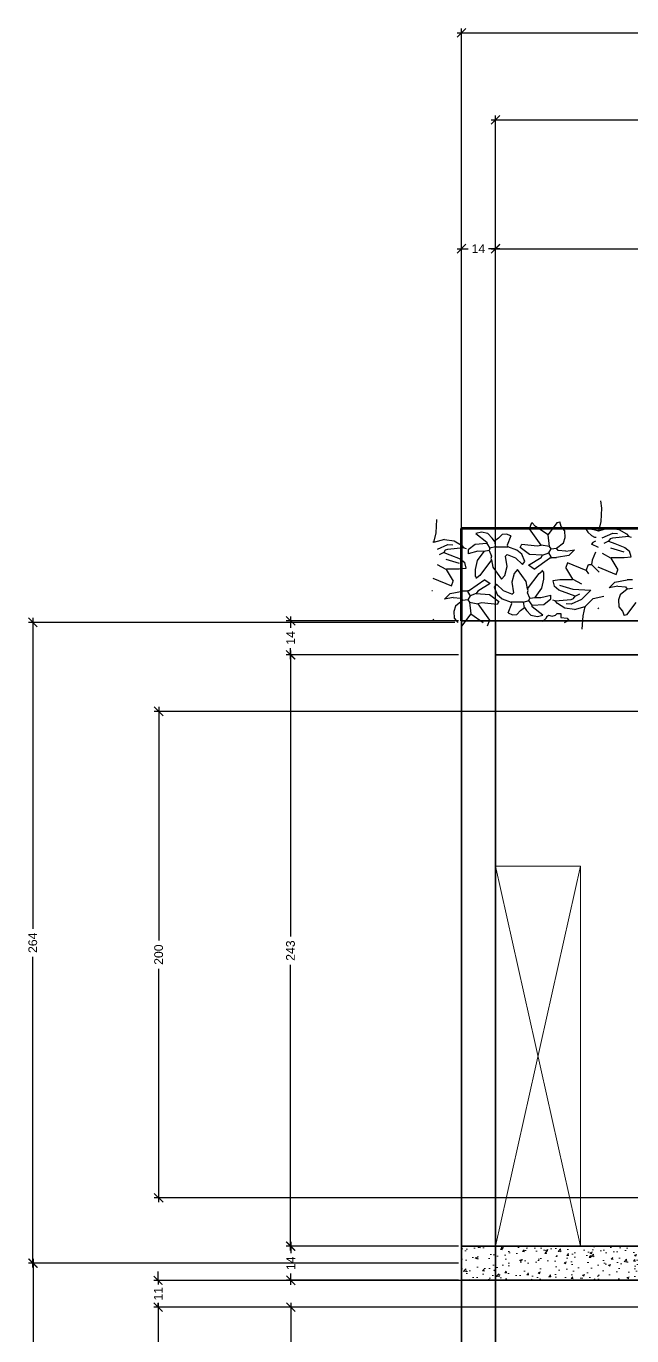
# Model space of a CAD drawing. Header units: inches. Extents: x 2013 to 15569, y -2551 to 2524.
# Drawn here: x 7860 to 8109, y 621 to 1160 of the extents above; entities that cross this region are included whole.
import ezdxf

# ---------------------------------------------------------------- set-up
doc = ezdxf.new("R2010")
doc.units = ezdxf.units.IN
doc.header["$MEASUREMENT"] = 0
doc.layers.get('0').update_dxf_attribs({"color": 80, "lineweight": 13})
for name, color, linetype, lineweight in [('A-DOOR-FULL', 90, 'Continuous', 25), ('A-FLOR-FTPT', 6, 'Continuous', 70), ('A-FLOR-PATT', 8, 'Continuous', 18), ('A-FURN', 8, 'Continuous', 18), ('A-WALL-FULL', 7, 'Continuous', 35)]:
    doc.layers.add(name, color=color, linetype=linetype, lineweight=lineweight)
doc.layers.add('VERDE_siepe', color=96, linetype='Continuous')
doc.styles.add('ARIAL', font='Arial.ttf')
doc.styles.add('E-ROMANS', font='romans.shx', dxfattribs={"width": 0.8})
doc.dimstyles.new('E-0100_TICK_12', dxfattribs={"dimscale": 0.001, "dimtxt": 120, "dimasz": 120, "dimexe": 60, "dimexo": 40, "dimgap": 60, "dimtad": 0, "dimzin": 0, "dimdsep": 46, "dimtxsty": 'E-ROMANS', "dimblk": 'OBLIQUE', "dimcen": 60, "dimclrd": 256, "dimclre": 256, "dimclrt": 256, "dimadec": 0, "dimazin": 0, "dimtfac": 1, "dimtmove": 1, "dimatfit": 3, "dimldrblk": 'OPEN90', "dimfxl": 1, "dimtfill": 1, "dimtolj": 1, "dimtzin": 0, "dimlwd": -1, "dimarcsym": 0})
doc.dimstyles.new('TICK_36', dxfattribs={"dimtxt": 3.6, "dimasz": 3.6, "dimexe": 1.8, "dimexo": 1.2, "dimgap": 1.8, "dimtad": 0, "dimdec": 0, "dimzin": 0, "dimdsep": 46, "dimtxsty": 'ARIAL', "dimblk": 'OBLIQUE', "dimcen": 1.8, "dimdle": 1.8, "dimclrd": 256, "dimclrt": 256, "dimadec": 0, "dimazin": 0, "dimtfac": 1, "dimtdec": 0, "dimtmove": 1, "dimatfit": 3, "dimldrblk": 'OPEN90', "dimfxl": 1, "dimtfill": 1, "dimtolj": 1, "dimtzin": 0, "dimarcsym": 0})

# ---------------------------------------------------------------- blocks, each defined once
blk = doc.blocks.new('_Oblique')
at = {"color": 0, "linetype": 'ByBlock', "lineweight": -2}
blk.add_line((-0.5, -0.5), (0.5, 0.5), dxfattribs=at)
blk = doc.blocks.new('*D81')
at = {"layer": 'A-DOOR-FULL', "lineweight": -2, "transparency": 16777216}
for p, q in [((8038.81, 915.7), (8052.85, 915.7)), ((8038.81, 658.31), (8052.85, 658.31))]:
    blk.add_line(p, q, dxfattribs=at)
at = {"layer": 'A-DOOR-FULL', "transparency": 16777216}
for p, q in [((8052.79, 915.7), (8052.79, 787.3)), ((8052.79, 658.31), (8052.79, 786.71))]:
    blk.add_line(p, q, dxfattribs=at)
at = {"layer": 'Defpoints', "color": 0, "transparency": 16777216}
for p in [(8038.77, 915.7), (8038.77, 658.31), (8052.79, 658.31)]:
    blk.add_point(p, dxfattribs=at)
at = {"layer": 'A-DOOR-FULL', "transparency": 16777216, "xscale": 0.12, "yscale": 0.12, "zscale": 0.12}
for p, rotation in [((8052.79, 915.7), 90), ((8052.79, 658.31), 270)]:
    blk.add_blockref('_Oblique', p, dxfattribs=dict(at, rotation=rotation))
at = {"layer": 'A-DOOR-FULL', "transparency": 16777216, "insert": (8052.79, 787), "char_height": 0.12, "attachment_point": 5, "rotation": 90, "style": 'E-ROMANS', "bg_fill": 3, "box_fill_scale": 1.25, "bg_fill_color": 256, "bg_fill_true_color": 13158600, "bg_fill_transparency": 0}
blk.add_mtext('\\A1;257.38', dxfattribs=at)
blk = doc.blocks.new('_Open90')
at = {"color": 0, "linetype": 'ByBlock', "lineweight": -2}
for p, q in [((0, 0), (-1, 0)), ((-0.5, 0.5), (0, 0)), ((0, 0), (-0.5, -0.5))]:
    blk.add_line(p, q, dxfattribs=at)
blk = doc.blocks.new('*D83')
at = {"layer": 'A-DOOR-FULL', "lineweight": -2, "transparency": 16777216}
for p, q in [((8036.97, 1068.89), (8041.58, 1068.89)), ((8054.59, 1068.89), (8049.98, 1068.89))]:
    blk.add_line(p, q, dxfattribs=at)
at = {"layer": 'A-DOOR-FULL', "color": 0, "lineweight": -2, "transparency": 16777216}
for p, q in [((8038.77, 659.51), (8038.77, 1070.69)), ((8052.79, 659.51), (8052.79, 1070.69))]:
    blk.add_line(p, q, dxfattribs=at)
at = {"layer": 'Defpoints', "color": 0, "transparency": 16777216}
for p in [(8052.79, 1068.89), (8038.77, 658.31), (8052.79, 658.31)]:
    blk.add_point(p, dxfattribs=at)
at = {"layer": 'A-DOOR-FULL', "lineweight": -2, "transparency": 16777216, "xscale": 3.6, "yscale": 3.6, "zscale": 3.6, "rotation": 180}
blk.add_blockref('_Oblique', (8038.77, 1068.89), dxfattribs=at)
at = {"layer": 'A-DOOR-FULL', "lineweight": -2, "transparency": 16777216, "xscale": 3.6, "yscale": 3.6, "zscale": 3.6}
blk.add_blockref('_Oblique', (8052.79, 1068.89), dxfattribs=at)
at = {"layer": 'A-DOOR-FULL', "transparency": 16777216, "insert": (8045.78, 1068.89), "char_height": 3.6, "attachment_point": 5, "style": 'ARIAL', "bg_fill": 3, "box_fill_scale": 1.25, "bg_fill_color": 256, "bg_fill_true_color": 13158600, "bg_fill_transparency": 0}
blk.add_mtext('\\A1;14', dxfattribs=at)
blk = doc.blocks.new('*D84')
at = {"layer": 'A-DOOR-FULL', "lineweight": -2, "transparency": 16777216}
for p, q in [((8051.05, 1068.83), (8133.54, 1068.83)), ((8227.25, 1068.83), (8144.76, 1068.83))]:
    blk.add_line(p, q, dxfattribs=at)
at = {"layer": 'A-DOOR-FULL', "color": 0, "lineweight": -2, "transparency": 16777216}
for p, q in [((8052.85, 659.45), (8052.85, 1070.63)), ((8225.45, 659.51), (8225.45, 1070.63))]:
    blk.add_line(p, q, dxfattribs=at)
at = {"layer": 'Defpoints', "color": 0, "transparency": 16777216}
for p in [(8225.45, 1068.83), (8052.85, 658.25), (8225.45, 658.31)]:
    blk.add_point(p, dxfattribs=at)
at = {"layer": 'A-DOOR-FULL', "lineweight": -2, "transparency": 16777216, "xscale": 3.6, "yscale": 3.6, "zscale": 3.6, "rotation": 180}
blk.add_blockref('_Oblique', (8052.85, 1068.83), dxfattribs=at)
at = {"layer": 'A-DOOR-FULL', "lineweight": -2, "transparency": 16777216, "xscale": 3.6, "yscale": 3.6, "zscale": 3.6}
blk.add_blockref('_Oblique', (8225.45, 1068.83), dxfattribs=at)
at = {"layer": 'A-DOOR-FULL', "transparency": 16777216, "insert": (8139.15, 1068.83), "char_height": 3.6, "attachment_point": 5, "style": 'ARIAL', "bg_fill": 3, "box_fill_scale": 1.25, "bg_fill_color": 256, "bg_fill_true_color": 13158600, "bg_fill_transparency": 0}
blk.add_mtext('\\A1;173', dxfattribs=at)
blk = doc.blocks.new('*D88')
at = {"layer": 'A-DOOR-FULL', "lineweight": -2, "transparency": 16777216}
for p, q in [((8050.99, 1121.93), (8190.16, 1121.93)), ((8340.95, 1121.93), (8201.77, 1121.93))]:
    blk.add_line(p, q, dxfattribs=at)
at = {"layer": 'A-DOOR-FULL', "color": 0, "lineweight": -2, "transparency": 16777216}
for p, q in [((8052.79, 659.51), (8052.79, 1123.73)), ((8339.15, 659.51), (8339.15, 1123.73))]:
    blk.add_line(p, q, dxfattribs=at)
at = {"layer": 'Defpoints', "color": 0, "transparency": 16777216}
for p in [(8339.15, 1121.93), (8052.79, 658.31), (8339.15, 658.31)]:
    blk.add_point(p, dxfattribs=at)
at = {"layer": 'A-DOOR-FULL', "lineweight": -2, "transparency": 16777216, "xscale": 3.6, "yscale": 3.6, "zscale": 3.6, "rotation": 180}
blk.add_blockref('_Oblique', (8052.79, 1121.93), dxfattribs=at)
at = {"layer": 'A-DOOR-FULL', "lineweight": -2, "transparency": 16777216, "xscale": 3.6, "yscale": 3.6, "zscale": 3.6}
blk.add_blockref('_Oblique', (8339.15, 1121.93), dxfattribs=at)
at = {"layer": 'A-DOOR-FULL', "transparency": 16777216, "insert": (8195.97, 1121.93), "char_height": 3.6, "attachment_point": 5, "style": 'ARIAL', "bg_fill": 3, "box_fill_scale": 1.25, "bg_fill_color": 256, "bg_fill_true_color": 13158600, "bg_fill_transparency": 0}
blk.add_mtext('\\A1;286', dxfattribs=at)
blk = doc.blocks.new('*D89')
at = {"layer": 'A-DOOR-FULL', "color": 0, "lineweight": -2, "transparency": 16777216}
for p, q in [((8038.77, 916.9), (8038.77, 1159.54)), ((8353.45, 916.9), (8353.45, 1159.54))]:
    blk.add_line(p, q, dxfattribs=at)
at = {"layer": 'A-DOOR-FULL', "lineweight": -2, "transparency": 16777216}
for p, q in [((8036.97, 1157.74), (8190.32, 1157.74)), ((8355.25, 1157.74), (8201.9, 1157.74))]:
    blk.add_line(p, q, dxfattribs=at)
at = {"layer": 'Defpoints', "color": 0, "transparency": 16777216}
for p in [(8353.45, 1157.74), (8038.77, 915.7), (8353.45, 915.7)]:
    blk.add_point(p, dxfattribs=at)
at = {"layer": 'A-DOOR-FULL', "lineweight": -2, "transparency": 16777216, "xscale": 3.6, "yscale": 3.6, "zscale": 3.6, "rotation": 180}
blk.add_blockref('_Oblique', (8038.77, 1157.74), dxfattribs=at)
at = {"layer": 'A-DOOR-FULL', "lineweight": -2, "transparency": 16777216, "xscale": 3.6, "yscale": 3.6, "zscale": 3.6}
blk.add_blockref('_Oblique', (8353.45, 1157.74), dxfattribs=at)
at = {"layer": 'A-DOOR-FULL', "transparency": 16777216, "insert": (8196.11, 1157.74), "char_height": 3.6, "attachment_point": 5, "style": 'ARIAL', "bg_fill": 3, "box_fill_scale": 1.25, "bg_fill_color": 256, "bg_fill_true_color": 13158600, "bg_fill_transparency": 0}
blk.add_mtext('\\A1;315', dxfattribs=at)
blk = doc.blocks.new('*D103')
at = {"layer": 'A-DOOR-FULL', "lineweight": -2, "transparency": 16777216}
for p, q in [((7968.48, 917.5), (7968.48, 912.89)), ((7968.48, 899.88), (7968.48, 904.48))]:
    blk.add_line(p, q, dxfattribs=at)
at = {"layer": 'A-DOOR-FULL', "color": 0, "lineweight": -2, "transparency": 16777216}
for p, q in [((8037.57, 915.7), (7966.68, 915.7)), ((8037.57, 901.68), (7966.68, 901.68))]:
    blk.add_line(p, q, dxfattribs=at)
at = {"layer": 'Defpoints', "color": 0, "transparency": 16777216}
for p in [(7968.48, 915.7), (8038.77, 915.7), (8038.77, 901.68)]:
    blk.add_point(p, dxfattribs=at)
at = {"layer": 'A-DOOR-FULL', "lineweight": -2, "transparency": 16777216, "xscale": 3.6, "yscale": 3.6, "zscale": 3.6}
for p, rotation in [((7968.48, 915.7), 90), ((7968.48, 901.68), 270)]:
    blk.add_blockref('_Oblique', p, dxfattribs=dict(at, rotation=rotation))
at = {"layer": 'A-DOOR-FULL', "transparency": 16777216, "insert": (7968.48, 908.69), "char_height": 3.6, "attachment_point": 5, "rotation": 90, "style": 'ARIAL', "bg_fill": 3, "box_fill_scale": 1.25, "bg_fill_color": 256, "bg_fill_true_color": 13158600, "bg_fill_transparency": 0}
blk.add_mtext('\\A1;14', dxfattribs=at)
blk = doc.blocks.new('*D104')
at = {"layer": 'A-DOOR-FULL', "lineweight": -2, "transparency": 16777216}
for p, q in [((7914.15, 880.26), (7914.15, 784.13)), ((7914.15, 676.4), (7914.15, 772.53))]:
    blk.add_line(p, q, dxfattribs=at)
at = {"layer": 'A-DOOR-FULL', "color": 0, "lineweight": -2, "transparency": 16777216}
for p, q in [((8337.95, 878.46), (7912.35, 878.46)), ((8338.19, 678.2), (7912.35, 678.2))]:
    blk.add_line(p, q, dxfattribs=at)
at = {"layer": 'Defpoints', "color": 0, "transparency": 16777216}
for p in [(8339.15, 878.46), (7914.15, 678.2), (8339.39, 678.2)]:
    blk.add_point(p, dxfattribs=at)
at = {"layer": 'A-DOOR-FULL', "lineweight": -2, "transparency": 16777216, "xscale": 3.6, "yscale": 3.6, "zscale": 3.6}
for p, rotation in [((7914.15, 878.46), 90), ((7914.15, 678.2), 270)]:
    blk.add_blockref('_Oblique', p, dxfattribs=dict(at, rotation=rotation))
at = {"layer": 'A-DOOR-FULL', "transparency": 16777216, "insert": (7914.15, 778.33), "char_height": 3.6, "attachment_point": 5, "rotation": 90, "style": 'ARIAL', "bg_fill": 3, "box_fill_scale": 1.25, "bg_fill_color": 256, "bg_fill_true_color": 13158600, "bg_fill_transparency": 0}
blk.add_mtext('\\A1;200', dxfattribs=at)
blk = doc.blocks.new('*D105')
at = {"layer": 'A-DOOR-FULL', "color": 0, "lineweight": -2, "transparency": 16777216}
for p, q in [((8037.57, 901.68), (7966.62, 901.68)), ((8037.57, 658.31), (7966.62, 658.31))]:
    blk.add_line(p, q, dxfattribs=at)
at = {"layer": 'A-DOOR-FULL', "lineweight": -2, "transparency": 16777216}
for p, q in [((7968.42, 903.48), (7968.42, 785.8)), ((7968.42, 656.51), (7968.42, 774.19))]:
    blk.add_line(p, q, dxfattribs=at)
at = {"layer": 'Defpoints', "color": 0, "transparency": 16777216}
for p in [(8038.77, 901.68), (7968.42, 658.31), (8038.77, 658.31)]:
    blk.add_point(p, dxfattribs=at)
at = {"layer": 'A-DOOR-FULL', "lineweight": -2, "transparency": 16777216, "xscale": 3.6, "yscale": 3.6, "zscale": 3.6}
for p, rotation in [((7968.42, 901.68), 90), ((7968.42, 658.31), 270)]:
    blk.add_blockref('_Oblique', p, dxfattribs=dict(at, rotation=rotation))
at = {"layer": 'A-DOOR-FULL', "transparency": 16777216, "insert": (7968.42, 779.99), "char_height": 3.6, "attachment_point": 5, "rotation": 90, "style": 'ARIAL', "bg_fill": 3, "box_fill_scale": 1.25, "bg_fill_color": 256, "bg_fill_true_color": 13158600, "bg_fill_transparency": 0}
blk.add_mtext('\\A1;243', dxfattribs=at)
blk = doc.blocks.new('*D106')
at = {"layer": 'A-DOOR-FULL', "color": 0, "lineweight": -2, "transparency": 16777216}
for p, q in [((8037.57, 658.31), (7966.74, 658.31)), ((8037.57, 644.29), (7966.74, 644.29))]:
    blk.add_line(p, q, dxfattribs=at)
at = {"layer": 'A-DOOR-FULL', "lineweight": -2, "transparency": 16777216}
for p, q in [((7968.54, 660.11), (7968.54, 655.5)), ((7968.54, 642.49), (7968.54, 647.1))]:
    blk.add_line(p, q, dxfattribs=at)
at = {"layer": 'Defpoints', "color": 0, "transparency": 16777216}
for p in [(8038.77, 658.31), (7968.54, 644.29), (8038.77, 644.29)]:
    blk.add_point(p, dxfattribs=at)
at = {"layer": 'A-DOOR-FULL', "lineweight": -2, "transparency": 16777216, "xscale": 3.6, "yscale": 3.6, "zscale": 3.6}
for p, rotation in [((7968.54, 658.31), 90), ((7968.54, 644.29), 270)]:
    blk.add_blockref('_Oblique', p, dxfattribs=dict(at, rotation=rotation))
at = {"layer": 'A-DOOR-FULL', "transparency": 16777216, "insert": (7968.54, 651.3), "char_height": 3.6, "attachment_point": 5, "rotation": 90, "style": 'ARIAL', "bg_fill": 3, "box_fill_scale": 1.25, "bg_fill_color": 256, "bg_fill_true_color": 13158600, "bg_fill_transparency": 0}
blk.add_mtext('\\A1;14', dxfattribs=at)
blk = doc.blocks.new('*D107')
at = {"layer": 'A-DOOR-FULL', "lineweight": -2, "transparency": 16777216}
for p, q in [((7862.33, 916.89), (7862.33, 789)), ((7862.33, 649.5), (7862.33, 777.4))]:
    blk.add_line(p, q, dxfattribs=at)
at = {"layer": 'A-DOOR-FULL', "color": 0, "lineweight": -2, "transparency": 16777216}
for p, q in [((8036.05, 915.09), (7860.53, 915.09)), ((8037.57, 651.3), (7860.53, 651.3))]:
    blk.add_line(p, q, dxfattribs=at)
at = {"layer": 'Defpoints', "color": 0, "transparency": 16777216}
for p in [(7862.33, 915.09), (8037.25, 915.09), (8038.77, 651.3)]:
    blk.add_point(p, dxfattribs=at)
at = {"layer": 'A-DOOR-FULL', "lineweight": -2, "transparency": 16777216, "xscale": 3.6, "yscale": 3.6, "zscale": 3.6}
for p, rotation in [((7862.33, 915.09), 90), ((7862.33, 651.3), 270)]:
    blk.add_blockref('_Oblique', p, dxfattribs=dict(at, rotation=rotation))
at = {"layer": 'A-DOOR-FULL', "transparency": 16777216, "insert": (7862.33, 783.2), "char_height": 3.6, "attachment_point": 5, "rotation": 90, "style": 'ARIAL', "bg_fill": 3, "box_fill_scale": 1.25, "bg_fill_color": 256, "bg_fill_true_color": 13158600, "bg_fill_transparency": 0}
blk.add_mtext('\\A1;264', dxfattribs=at)
blk = doc.blocks.new('*D108')
at = {"layer": 'A-DOOR-FULL', "lineweight": -2, "transparency": 16777216}
for p, q in [((7913.98, 644.26), (7913.98, 647.86)), ((7913.98, 644.26), (7913.98, 642.63)), ((7913.98, 633.28), (7913.98, 634.91)), ((7913.98, 633.28), (7913.98, 629.68))]:
    blk.add_line(p, q, dxfattribs=at)
at = {"layer": 'A-DOOR-FULL', "color": 0, "lineweight": -2, "transparency": 16777216}
for p, q in [((8337.95, 644.26), (7912.18, 644.26)), ((8337.95, 633.28), (7912.18, 633.28))]:
    blk.add_line(p, q, dxfattribs=at)
at = {"layer": 'Defpoints', "color": 0, "transparency": 16777216}
for p in [(8339.15, 644.26), (8339.15, 633.28)]:
    blk.add_point(p, dxfattribs=at)
at = {"layer": 'A-DOOR-FULL', "lineweight": -2, "transparency": 16777216, "xscale": 3.6, "yscale": 3.6, "zscale": 3.6}
for p, rotation in [((7913.98, 644.26), 270), ((7913.98, 633.28), 90)]:
    blk.add_blockref('_Oblique', p, dxfattribs=dict(at, rotation=rotation))
at = {"layer": 'A-DOOR-FULL', "transparency": 16777216, "insert": (7913.98, 638.77), "char_height": 3.6, "attachment_point": 5, "rotation": 90, "style": 'ARIAL', "bg_fill": 3, "box_fill_scale": 1.25, "bg_fill_color": 256, "bg_fill_true_color": 13158600, "bg_fill_transparency": 0}
blk.add_mtext('\\A1;11', dxfattribs=at)
at = {"layer": 'Defpoints', "color": 0, "transparency": 16777216}
blk.add_point((7913.98, 644.26), dxfattribs=at)
blk = doc.blocks.new('*D109')
at = {"layer": 'A-DOOR-FULL', "color": 0, "lineweight": -2, "transparency": 16777216}
for p, q in [((8351.97, 633.28), (7912.18, 633.28)), ((8439.74, 348.92), (7912.18, 348.92))]:
    blk.add_line(p, q, dxfattribs=at)
at = {"layer": 'A-DOOR-FULL', "lineweight": -2, "transparency": 16777216}
for p, q in [((7913.98, 635.08), (7913.98, 496.9)), ((7913.98, 347.12), (7913.98, 485.3))]:
    blk.add_line(p, q, dxfattribs=at)
at = {"layer": 'Defpoints', "color": 0, "transparency": 16777216}
for p in [(7913.98, 633.28), (8353.17, 633.28), (8440.94, 348.92)]:
    blk.add_point(p, dxfattribs=at)
at = {"layer": 'A-DOOR-FULL', "lineweight": -2, "transparency": 16777216, "xscale": 3.6, "yscale": 3.6, "zscale": 3.6}
for p, rotation in [((7913.98, 633.28), 90), ((7913.98, 348.92), 270)]:
    blk.add_blockref('_Oblique', p, dxfattribs=dict(at, rotation=rotation))
at = {"layer": 'A-DOOR-FULL', "transparency": 16777216, "insert": (7913.98, 491.1), "char_height": 3.6, "attachment_point": 5, "rotation": 90, "style": 'ARIAL', "bg_fill": 3, "box_fill_scale": 1.25, "bg_fill_color": 256, "bg_fill_true_color": 13158600, "bg_fill_transparency": 0}
blk.add_mtext('\\A1;284', dxfattribs=at)
blk = doc.blocks.new('*D113')
at = {"layer": 'A-DOOR-FULL', "lineweight": -2, "transparency": 16777216}
for p, q in [((7862.45, 653.1), (7862.45, 357.7)), ((7862.45, 50.74), (7862.45, 346.14))]:
    blk.add_line(p, q, dxfattribs=at)
at = {"layer": 'A-DOOR-FULL', "color": 0, "lineweight": -2, "transparency": 16777216}
for p, q in [((8037.57, 651.3), (7860.65, 651.3)), ((8037.57, 52.54), (7860.65, 52.54))]:
    blk.add_line(p, q, dxfattribs=at)
at = {"layer": 'Defpoints', "color": 0, "transparency": 16777216}
for p in [(7862.45, 651.3), (8038.77, 651.3), (8038.77, 52.54)]:
    blk.add_point(p, dxfattribs=at)
at = {"layer": 'A-DOOR-FULL', "lineweight": -2, "transparency": 16777216, "xscale": 3.6, "yscale": 3.6, "zscale": 3.6}
for p, rotation in [((7862.45, 651.3), 90), ((7862.45, 52.54), 270)]:
    blk.add_blockref('_Oblique', p, dxfattribs=dict(at, rotation=rotation))
at = {"layer": 'A-DOOR-FULL', "transparency": 16777216, "insert": (7862.45, 351.92), "char_height": 3.6, "attachment_point": 5, "rotation": 90, "style": 'ARIAL', "bg_fill": 3, "box_fill_scale": 1.25, "bg_fill_color": 256, "bg_fill_true_color": 13158600, "bg_fill_transparency": 0}
blk.add_mtext('\\A1;599', dxfattribs=at)
blk = doc.blocks.new('*D115')
at = {"layer": 'A-DOOR-FULL', "color": 0, "lineweight": -2, "transparency": 16777216}
for p, q in [((8337.95, 633.28), (7966.74, 633.28)), ((8337.95, 506.19), (7966.74, 506.19))]:
    blk.add_line(p, q, dxfattribs=at)
at = {"layer": 'A-DOOR-FULL', "lineweight": -2, "transparency": 16777216}
for p, q in [((7968.54, 635.08), (7968.54, 575.34)), ((7968.54, 504.39), (7968.54, 564.13))]:
    blk.add_line(p, q, dxfattribs=at)
at = {"layer": 'Defpoints', "color": 0, "transparency": 16777216}
for p in [(8339.15, 633.28), (7968.54, 506.19), (8339.15, 506.19)]:
    blk.add_point(p, dxfattribs=at)
at = {"layer": 'A-DOOR-FULL', "lineweight": -2, "transparency": 16777216, "xscale": 3.6, "yscale": 3.6, "zscale": 3.6}
for p, rotation in [((7968.54, 633.28), 90), ((7968.54, 506.19), 270)]:
    blk.add_blockref('_Oblique', p, dxfattribs=dict(at, rotation=rotation))
at = {"layer": 'A-DOOR-FULL', "transparency": 16777216, "insert": (7968.54, 569.74), "char_height": 3.6, "attachment_point": 5, "rotation": 90, "style": 'ARIAL', "bg_fill": 3, "box_fill_scale": 1.25, "bg_fill_color": 256, "bg_fill_true_color": 13158600, "bg_fill_transparency": 0}
blk.add_mtext('\\A1;127', dxfattribs=at)

msp = doc.modelspace()

# ---------------------------------------------------------------- hatches: boundary and pattern name
at = {"layer": 'A-FLOR-PATT'}
h = msp.add_hatch(dxfattribs=at)
h.set_pattern_fill('AR-CONC', color=256, scale=0.050063, style=0)
h.set_pattern_definition([(50, (11384.4614, 8778.6805), (9.120779, -0.7979644), [0.953707, -10.490779]), (355, (11384.461, 8778.6805), (-1.764375, 9.56494), [0.762966, -8.392624]), (100.451, (11385.2215, 8778.614), (7.356437, 8.766932), [0.810526, -8.915786]), (46.1842, (11384.461, 8781.224), (13.57113, -2.10478), [1.43056, -15.73617]), (96.6356, (11385.592, 8781.048), (11.885256, 12.386957), [1.21579, -13.373679]), (351.184, (11384.461, 8781.224), (11.885275, 12.386936), [1.144449, -12.588935]), (21, (11385.733, 8780.588), (7.590352, -5.1197566), [0.953707, -10.490779]), (326, (11385.733, 8780.588), (3.094018, 9.221071), [0.762966, -8.392624]), (71.4514, (11386.366, 8780.161), (10.684349, 4.1013344), [0.810526, -8.915786]), (37.5, (11384.4614, 8778.6805), (0.1546259, 4.2331103), [0, -8.2908948, 0, -8.5197845, 0, -8.4244138]), (7.5, (11384.4614, 8778.6805), (3.3452176, 5.0153773), [0, -4.8575488, 0, -8.1001534, 0, -3.2108143]), (327.5, (11381.6258, 8778.6805), (6.7881223, -0.2868002), [0, -3.179024, 0, -9.918555, 0, -13.1611597]), (317.5, (11380.354, 8778.6805), (7.4158462, 1.272936), [0, -4.1327313, 0, -6.586938, 0, -9.346331])])
h.paths.add_polyline_path([(8038.768, 658.311), (8038.768, 644.293), (8138.895, 644.293), (8138.895, 657.88, 0.3668147), (8135.753, 657.31), (8135.366, 657.628, -0.0895784), (8136.171, 658.311)])

# ---------------------------------------------------------------- linework, layer by layer
at = {"layer": 'A-FLOR-FTPT'}
for p in [(8946.918, 953.685), (8038.768, 915.695)]:
    msp.add_line(p, (8038.768, 953.685), dxfattribs=at)
at = {"layer": 'A-FURN'}
for p, q in [((8052.786, 814.759), (8052.786, 675.91)), ((8052.786, 814.759), (8087.831, 814.759)), ((8052.786, 814.759), (8087.831, 658.311)), ((8052.786, 658.311), (8087.831, 814.759)), ((8087.831, 814.759), (8087.831, 658.311)), ((8052.786, 658.311), (8087.831, 658.311))]:
    msp.add_line(p, q, dxfattribs=at)
at = {"layer": 'A-WALL-FULL'}
for p, q in [((8038.768, 658.311), (8038.768, 915.695)), ((8353.448, 915.695), (8038.768, 915.695)), ((8052.786, 644.293), (8052.786, 901.678)), ((8339.149, 901.678), (8052.786, 901.678)), ((8038.768, 658.311), (8038.768, 644.293)), ((8038.768, 644.293), (8052.786, 644.293)), ((8038.768, 603.242), (8038.768, 644.293)), ((8052.786, 644.293), (8052.786, 603.242))]:
    msp.add_line(p, q, dxfattribs=at)
msp.add_lwpolyline([(8038.768, 658.311), (8138.895, 658.311), (8138.895, 644.293), (8038.768, 644.293)], close=True, dxfattribs=at)
at = {"layer": 'VERDE_siepe'}
for p, q in [((8095.982, 965.158), (8096.422, 962.086)), ((8096.422, 962.086), (8096.129, 956.556)), ((8028.577, 957.417), (8028.284, 951.887)), ((8066.782, 953.609), (8067.74, 956.164)), ((8069.336, 954.567), (8067.74, 956.164)), ((8074.445, 951.054), (8069.336, 954.567)), ((8074.445, 951.054), (8078.277, 956.164)), ((8078.277, 956.164), (8079.235, 956.483)), ((8079.873, 954.567), (8079.235, 956.483)), ((8081.366, 952.797), (8079.873, 954.567)), ((8096.129, 956.556), (8095.2, 952.651)), ((8028.284, 951.887), (8027.355, 947.982)), ((8031.826, 949.26), (8027.355, 947.982)), ((8031.826, 949.26), (8035.762, 948.661)), ((8047.062, 952.22), (8044.781, 951.639)), ((8044.781, 951.639), (8049.25, 948.127)), ((8049.702, 951.605), (8047.062, 952.22)), ((8051.486, 949.723), (8049.702, 951.605)), ((8052.444, 948.446), (8051.486, 949.723)), ((8054.04, 949.723), (8052.444, 948.446)), ((8055.567, 951.298), (8054.04, 949.723)), ((8057.327, 951.452), (8055.567, 951.298)), ((8059.15, 950.681), (8057.327, 951.452)), ((8059.15, 950.681), (8057.553, 946.849)), ((8071.572, 946.904), (8066.782, 953.609)), ((8075.083, 946.265), (8074.445, 951.054)), ((8080.831, 947.861), (8081.512, 950.032)), ((8081.512, 950.032), (8081.366, 952.797)), ((8090.092, 953.29), (8089.773, 953.609)), ((8091.571, 953.412), (8090.091, 953.29)), ((8090.091, 953.29), (8090.867, 952.183)), ((8090.867, 952.183), (8092.334, 950.892)), ((8093.448, 953.227), (8091.571, 953.412)), ((8092.334, 950.892), (8093.624, 950.217)), ((8095.2, 952.651), (8093.448, 953.227)), ((8093.624, 950.217), (8094.242, 950.096)), ((8099.671, 953.929), (8095.2, 952.651)), ((8095.2, 952.651), (8095.2, 952.971)), ((8096.762, 949.836), (8101.049, 951.81)), ((8099.99, 949.458), (8099.352, 948.5)), ((8099.671, 953.929), (8103.607, 953.33)), ((8100.948, 949.777), (8099.99, 949.458)), ((8107.653, 950.416), (8100.948, 949.777)), ((8101.049, 951.81), (8103.063, 951.606)), ((8103.607, 953.33), (8106.686, 951.487)), ((8106.686, 951.487), (8107.653, 950.416)), ((8107.653, 950.416), (8108.611, 950.097)), ((8027.355, 947.982), (8027.355, 948.302)), ((8028.917, 945.167), (8033.204, 947.141)), ((8031.507, 943.831), (8029.591, 942.874)), ((8032.145, 944.789), (8031.507, 943.831)), ((8031.507, 943.831), (8034.061, 942.874)), ((8033.103, 945.108), (8032.145, 944.789)), ((8039.808, 945.747), (8033.103, 945.108)), ((8033.204, 947.141), (8035.218, 946.937)), ((8035.762, 948.661), (8038.841, 946.818)), ((8038.841, 946.818), (8039.808, 945.747)), ((8039.808, 945.747), (8040.766, 945.428)), ((8044.461, 947.169), (8041.587, 944.934)), ((8041.587, 944.934), (8041.587, 943.338)), ((8045.596, 944.385), (8041.587, 943.338)), ((8049.25, 947.488), (8044.461, 947.169)), ((8047.973, 944.295), (8045.303, 940.545)), ((8047.973, 944.296), (8045.596, 944.385)), ((8050.208, 944.615), (8047.973, 944.296)), ((8049.25, 948.127), (8049.25, 947.488)), ((8049.25, 947.488), (8050.528, 945.573)), ((8050.528, 945.573), (8050.208, 944.615)), ((8050.208, 944.615), (8051.166, 942.38)), ((8052.763, 946.211), (8050.528, 945.573)), ((8052.444, 948.446), (8052.763, 946.211)), ((8052.763, 946.211), (8057.872, 946.211)), ((8057.553, 946.849), (8057.872, 946.211)), ((8061.579, 944.846), (8057.872, 946.211)), ((8063.632, 943.157), (8061.579, 944.846)), ((8062.95, 945.946), (8063.588, 947.223)), ((8066.782, 943.072), (8062.95, 945.946)), ((8063.588, 947.223), (8069.975, 946.585)), ((8069.975, 946.585), (8071.572, 946.904)), ((8075.083, 946.265), (8071.572, 946.904)), ((8072.21, 942.753), (8074.764, 943.711)), ((8074.764, 943.711), (8075.722, 945.307)), ((8075.722, 942.114), (8074.764, 943.711)), ((8075.722, 945.307), (8075.083, 946.265)), ((8075.722, 945.307), (8077.957, 945.627)), ((8077.957, 945.627), (8080.831, 947.861)), ((8078.596, 944.669), (8077.957, 945.627)), ((8081.789, 944.349), (8078.596, 944.669)), ((8081.789, 944.349), (8085.325, 944.963)), ((8085.325, 944.963), (8082.979, 942.659)), ((8092.92, 947.943), (8092.326, 947.223)), ((8095.2, 945.946), (8092.326, 947.223)), ((8093.976, 943.949), (8092.568, 940.754)), ((8094.035, 948.558), (8092.92, 947.943)), ((8100.31, 941.476), (8096.797, 943.392)), ((8099.352, 948.5), (8097.436, 947.542)), ((8099.352, 948.5), (8101.906, 947.542)), ((8105.791, 943.984), (8100.335, 945.617)), ((8101.906, 947.542), (8106.057, 945.946)), ((8106.057, 945.946), (8107.973, 944.35)), ((8108.611, 942.114), (8107.973, 944.35)), ((8032.465, 936.807), (8028.952, 938.723)), ((8037.946, 939.315), (8032.49, 940.948)), ((8034.061, 942.874), (8038.213, 941.277)), ((8038.213, 941.277), (8040.128, 939.681)), ((8040.766, 937.445), (8040.128, 939.681)), ((8045.303, 940.545), (8044.423, 936.858)), ((8051.166, 940.783), (8046.377, 934.396)), ((8051.166, 942.38), (8050.847, 941.422)), ((8050.847, 941.422), (8051.166, 940.783)), ((8051.166, 940.783), (8051.755, 937.78)), ((8056.595, 934.396), (8057.62, 938.087)), ((8057.553, 943.018), (8056.914, 942.38)), ((8057.62, 938.087), (8056.914, 942.38)), ((8057.553, 943.018), (8060.992, 941.62)), ((8060.992, 941.62), (8063.939, 938.867)), ((8064.897, 940.144), (8063.632, 943.157)), ((8063.939, 938.867), (8064.897, 940.144)), ((8066.462, 938.601), (8071.572, 941.795)), ((8068.698, 937.005), (8066.462, 938.601)), ((8072.21, 942.753), (8066.782, 943.072)), ((8068.698, 937.005), (8075.083, 941.475)), ((8071.572, 941.795), (8072.21, 942.753)), ((8075.403, 941.475), (8075.083, 941.475)), ((8075.403, 941.475), (8075.722, 941.795)), ((8075.722, 941.475), (8075.403, 941.475)), ((8075.722, 941.795), (8075.722, 942.114)), ((8075.722, 941.475), (8075.722, 941.795)), ((8075.722, 941.795), (8077.957, 941.795)), ((8082.979, 942.659), (8077.957, 941.795)), ((8082.428, 939.559), (8081.789, 937.643)), ((8090.092, 936.366), (8082.428, 939.559)), ((8090.092, 936.366), (8091.049, 938.921)), ((8091.049, 938.921), (8092.326, 938.921)), ((8092.568, 940.754), (8092.326, 938.921)), ((8095.52, 935.727), (8092.326, 938.921)), ((8094.881, 937.963), (8102.545, 934.77)), ((8100.31, 941.476), (8100.629, 941.795)), ((8100.31, 941.476), (8103.184, 936.686)), ((8100.629, 941.795), (8105.738, 941.795)), ((8105.738, 941.795), (8108.611, 942.114)), ((8027.036, 933.294), (8034.7, 930.101)), ((8032.465, 936.807), (8032.784, 937.126)), ((8032.465, 936.807), (8035.339, 932.017)), ((8032.784, 937.126), (8037.893, 937.126)), ((8037.893, 937.126), (8040.766, 937.445)), ((8048.43, 932.655), (8042.044, 928.185)), ((8044.423, 936.858), (8044.461, 934.077)), ((8044.461, 934.077), (8045.1, 933.438)), ((8045.1, 933.438), (8044.781, 933.119)), ((8046.377, 934.396), (8045.1, 933.438)), ((8048.43, 932.655), (8050.666, 931.059)), ((8051.755, 937.78), (8055.317, 932.8)), ((8055.318, 932.8), (8056.595, 934.396)), ((8060.533, 935.264), (8059.508, 931.573)), ((8061.81, 936.86), (8060.533, 935.264)), ((8065.373, 931.88), (8061.81, 936.861)), ((8065.961, 928.877), (8070.751, 935.264)), ((8070.751, 935.264), (8072.028, 936.222)), ((8071.825, 929.115), (8072.705, 932.802)), ((8072.028, 936.222), (8072.347, 936.541)), ((8072.667, 935.583), (8072.028, 936.222)), ((8072.705, 932.802), (8072.667, 935.583)), ((8079.235, 932.534), (8076.361, 932.215)), ((8084.344, 932.534), (8079.235, 932.534)), ((8084.663, 932.853), (8081.789, 937.643)), ((8084.663, 932.853), (8084.344, 932.534)), ((8084.663, 932.853), (8088.176, 930.938)), ((8090.092, 936.366), (8091.049, 935.089)), ((8101.994, 931.67), (8107.015, 932.534)), ((8102.545, 934.77), (8103.184, 936.686)), ((8109.25, 932.534), (8107.015, 932.534)), ((8026.61, 928.191), (8026.94, 928.191)), ((8034.149, 927.002), (8039.17, 927.865)), ((8034.7, 930.101), (8035.339, 932.017)), ((8041.405, 927.865), (8039.17, 927.865)), ((8041.405, 928.185), (8041.724, 928.185)), ((8041.405, 928.185), (8041.405, 927.865)), ((8041.724, 928.185), (8041.405, 927.865)), ((8041.405, 927.865), (8041.405, 927.546)), ((8041.405, 927.546), (8042.363, 925.95)), ((8041.724, 928.185), (8042.044, 928.185)), ((8045.556, 927.865), (8044.918, 926.908)), ((8050.666, 931.059), (8045.556, 927.865)), ((8053.188, 930.793), (8052.23, 929.516)), ((8052.23, 929.516), (8053.496, 926.504)), ((8056.135, 928.04), (8053.188, 930.793)), ((8059.575, 926.642), (8056.135, 928.04)), ((8059.508, 931.573), (8060.214, 927.281)), ((8059.575, 926.643), (8060.214, 927.281)), ((8065.961, 928.878), (8065.373, 931.88)), ((8066.28, 928.239), (8065.961, 928.877)), ((8065.961, 927.281), (8066.28, 928.239)), ((8066.919, 925.046), (8065.961, 927.281)), ((8069.155, 925.365), (8071.825, 929.115)), ((8076.361, 932.215), (8076.999, 929.98)), ((8078.915, 928.384), (8076.999, 929.98)), ((8083.067, 926.787), (8078.915, 928.384)), ((8079.181, 930.345), (8084.638, 928.712)), ((8084.638, 928.712), (8092.043, 928.304)), ((8092.043, 928.304), (8088.211, 924.493)), ((8099.648, 929.366), (8101.994, 931.67)), ((8103.184, 929.981), (8099.648, 929.366)), ((8103.184, 929.981), (8106.376, 929.661)), ((8107.015, 928.703), (8104.142, 926.468)), ((8106.376, 929.661), (8107.015, 928.703)), ((8109.25, 929.023), (8107.015, 928.703)), ((8031.803, 924.697), (8034.149, 927.002)), ((8035.339, 925.312), (8031.803, 924.697)), ((8035.339, 925.312), (8038.532, 924.992)), ((8036.297, 921.799), (8035.615, 919.628)), ((8039.17, 924.034), (8036.297, 921.799)), ((8038.532, 924.992), (8039.17, 924.034)), ((8041.405, 924.354), (8039.17, 924.034)), ((8042.363, 925.95), (8041.405, 924.354)), ((8041.405, 924.354), (8042.044, 923.396)), ((8042.044, 923.396), (8045.556, 922.757)), ((8042.044, 923.396), (8042.682, 918.606)), ((8044.918, 926.908), (8042.363, 925.95)), ((8044.918, 926.908), (8050.346, 926.589)), ((8047.153, 923.076), (8045.556, 922.757)), ((8045.556, 922.757), (8050.346, 916.051)), ((8053.54, 922.438), (8047.153, 923.076)), ((8050.346, 926.589), (8054.178, 923.715)), ((8053.496, 926.504), (8055.549, 924.814)), ((8054.178, 923.715), (8053.54, 922.438)), ((8055.549, 924.814), (8059.256, 923.449)), ((8057.978, 918.979), (8059.575, 922.811)), ((8059.575, 922.811), (8059.256, 923.449)), ((8064.365, 923.449), (8059.256, 923.449)), ((8064.365, 923.449), (8066.599, 924.088)), ((8064.684, 921.214), (8064.365, 923.449)), ((8066.599, 924.088), (8066.919, 925.046)), ((8067.877, 922.172), (8066.599, 924.088)), ((8066.919, 925.046), (8069.154, 925.365)), ((8067.877, 922.172), (8072.667, 922.491)), ((8067.877, 921.533), (8067.877, 922.172)), ((8069.155, 925.365), (8071.532, 925.275)), ((8071.532, 925.275), (8075.541, 926.323)), ((8072.667, 922.491), (8075.541, 924.727)), ((8075.541, 924.727), (8075.541, 926.323)), ((8077.319, 923.913), (8076.361, 924.232)), ((8077.319, 923.913), (8084.025, 924.552)), ((8078.287, 922.843), (8077.319, 923.913)), ((8081.366, 920.999), (8078.287, 922.843)), ((8083.923, 922.52), (8081.91, 922.724)), ((8085.621, 925.829), (8083.067, 926.787)), ((8088.211, 924.493), (8083.923, 922.52)), ((8084.025, 924.552), (8084.983, 924.871)), ((8084.983, 924.871), (8085.621, 925.829)), ((8085.621, 925.829), (8087.537, 926.787)), ((8089.773, 921.678), (8092.965, 924.871)), ((8092.965, 924.871), (8097.436, 925.829)), ((8104.142, 926.468), (8103.46, 924.297)), ((8103.46, 924.297), (8103.607, 921.532)), ((8110.527, 923.275), (8106.695, 918.165)), ((8027.036, 916.37), (8027.355, 916.051)), ((8035.615, 919.628), (8035.762, 916.863)), ((8035.762, 916.863), (8037.255, 915.093)), ((8042.682, 918.606), (8038.851, 913.496)), ((8042.682, 918.606), (8047.792, 915.093)), ((8057.978, 918.979), (8059.801, 918.209)), ((8059.801, 918.209), (8061.561, 918.362)), ((8061.561, 918.362), (8063.088, 919.937)), ((8063.088, 919.937), (8064.684, 921.214)), ((8064.684, 921.214), (8065.641, 919.937)), ((8065.641, 919.937), (8067.426, 918.055)), ((8067.426, 918.055), (8070.065, 917.441)), ((8072.347, 918.021), (8067.877, 921.533)), ((8070.065, 917.441), (8072.347, 918.021)), ((8073.687, 916.8), (8072.729, 915.842)), ((8074.007, 917.438), (8073.687, 917.119)), ((8073.687, 917.119), (8073.687, 916.8)), ((8074.007, 917.438), (8074.645, 918.077)), ((8074.645, 918.077), (8076.201, 917.672)), ((8076.201, 917.672), (8077.456, 918.072)), ((8077.456, 918.072), (8078.158, 918.716)), ((8078.158, 918.716), (8079.754, 918.716)), ((8079.754, 918.716), (8079.754, 917.119)), ((8079.754, 917.119), (8082.308, 916.8)), ((8085.302, 920.4), (8081.366, 920.999)), ((8082.308, 916.8), (8082.947, 915.842)), ((8085.302, 920.4), (8089.773, 921.678)), ((8088.551, 912.243), (8088.844, 917.774)), ((8088.844, 917.774), (8089.773, 921.678)), ((8089.773, 921.678), (8089.773, 921.358)), ((8094.881, 921.039), (8095.2, 920.72)), ((8103.607, 921.532), (8105.1, 919.762)), ((8105.1, 919.762), (8105.738, 917.846)), ((8106.695, 918.165), (8105.738, 917.846)), ((8050.346, 916.051), (8049.388, 913.496)), ((8072.729, 915.842), (8072.141, 915.496)), ((8082.947, 915.842), (8081.031, 914.884))]:
    msp.add_line(p, q, dxfattribs=at)

# ---------------------------------------------------------------- next in the draw order: dimensions: what is measured, and where the dimension line sits
at = {"layer": 'A-DOOR-FULL'}
dim = msp.add_linear_dim(base=(8052.786, 658.311), p1=(8038.768, 915.695), p2=(8038.768, 658.311), angle=90, dimstyle='E-0100_TICK_12', dxfattribs=at)
dim.commit()
dim.dimension.update_dxf_attribs({"geometry": '*D81', "text_midpoint": (8052.786, 787.003)})

# ---------------------------------------------------------------- next in the draw order: dimensions: what is measured, and where the dimension line sits
dim = msp.add_linear_dim(base=(8052.786, 1068.889), p1=(8038.768, 658.311), p2=(8052.786, 658.311), dimstyle='TICK_36', dxfattribs=at)
dim.commit()
dim.dimension.update_dxf_attribs({"geometry": '*D83', "text_midpoint": (8045.777, 1068.889)})

# ---------------------------------------------------------------- next in the draw order: dimensions: what is measured, and where the dimension line sits
dim = msp.add_linear_dim(base=(8225.454, 1068.829), p1=(8052.846, 658.251), p2=(8225.454, 658.311), dimstyle='TICK_36', dxfattribs=at)
dim.commit()
dim.dimension.update_dxf_attribs({"geometry": '*D84', "text_midpoint": (8139.15, 1068.829)})

# ---------------------------------------------------------------- next in the draw order: dimensions: what is measured, and where the dimension line sits
dim = msp.add_linear_dim(base=(8339.149, 1121.93), p1=(8052.786, 658.311), p2=(8339.149, 658.311), dimstyle='TICK_36', dxfattribs=at)
dim.commit()
dim.dimension.update_dxf_attribs({"geometry": '*D88', "text_midpoint": (8195.967, 1121.93)})

# ---------------------------------------------------------------- next in the draw order: dimensions: what is measured, and where the dimension line sits
dim = msp.add_linear_dim(base=(8353.448, 1157.736), p1=(8038.768, 915.695), p2=(8353.448, 915.695), dimstyle='TICK_36', dxfattribs=at)
dim.commit()
dim.dimension.update_dxf_attribs({"geometry": '*D89', "text_midpoint": (8196.108, 1157.736)})
dim = msp.add_linear_dim(base=(7914.155, 678.202), p1=(8339.149, 878.461), p2=(8339.39, 678.202), angle=90, dimstyle='TICK_36', dxfattribs=at)
dim.commit()
dim.dimension.update_dxf_attribs({"geometry": '*D104', "text_midpoint": (7914.155, 778.331)})

# ---------------------------------------------------------------- next in the draw order: dimensions: what is measured, and where the dimension line sits
dim = msp.add_linear_dim(base=(7968.477, 915.695), p1=(8038.768, 901.678), p2=(8038.768, 915.695), angle=90, dimstyle='TICK_36', dxfattribs=at)
dim.commit()
dim.dimension.update_dxf_attribs({"geometry": '*D103', "text_midpoint": (7968.477, 908.687)})

# ---------------------------------------------------------------- next in the draw order: dimensions: what is measured, and where the dimension line sits
dim = msp.add_linear_dim(base=(7968.417, 658.311), p1=(8038.768, 901.678), p2=(8038.768, 658.311), angle=90, dimstyle='TICK_36', dxfattribs=at)
dim.commit()
dim.dimension.update_dxf_attribs({"geometry": '*D105', "text_midpoint": (7968.417, 779.994)})

# ---------------------------------------------------------------- next in the draw order: dimensions: what is measured, and where the dimension line sits
dim = msp.add_linear_dim(base=(7968.537, 644.293), p1=(8038.768, 658.311), p2=(8038.768, 644.293), angle=90, dimstyle='TICK_36', dxfattribs=at)
dim.commit()
dim.dimension.update_dxf_attribs({"geometry": '*D106', "text_midpoint": (7968.537, 651.302)})

# ---------------------------------------------------------------- next in the draw order: dimensions: what is measured, and where the dimension line sits
dim = msp.add_linear_dim(base=(7862.331, 915.093), p1=(8038.768, 651.302), p2=(8037.255, 915.093), angle=90, dimstyle='TICK_36', dxfattribs=at)
dim.commit()
dim.dimension.update_dxf_attribs({"geometry": '*D107', "text_midpoint": (7862.331, 783.198)})

# ---------------------------------------------------------------- next in the draw order: dimensions: what is measured, and where the dimension line sits
dim = msp.add_linear_dim(base=(7913.979, 644.257), p1=(8339.149, 633.28), p2=(8339.149, 644.257), angle=90, dimstyle='TICK_36', dxfattribs=at)
dim.commit()
dim.dimension.update_dxf_attribs({"geometry": '*D108', "text_midpoint": (7913.979, 638.768)})

# ---------------------------------------------------------------- next in the draw order: dimensions: what is measured, and where the dimension line sits
dim = msp.add_linear_dim(base=(7913.979, 633.28), p1=(8440.944, 348.92), p2=(8353.166, 633.28), angle=90, dimstyle='TICK_36', dxfattribs=at)
dim.commit()
dim.dimension.update_dxf_attribs({"geometry": '*D109', "text_midpoint": (7913.979, 491.1)})

# ---------------------------------------------------------------- next in the draw order: dimensions: what is measured, and where the dimension line sits
dim = msp.add_linear_dim(base=(7862.451, 651.302), p1=(8038.768, 52.544), p2=(8038.768, 651.302), angle=90, dimstyle='TICK_36', dxfattribs=at)
dim.commit()
dim.dimension.update_dxf_attribs({"geometry": '*D113', "text_midpoint": (7862.451, 351.923)})

# ---------------------------------------------------------------- next in the draw order: dimensions: what is measured, and where the dimension line sits
dim = msp.add_linear_dim(base=(7968.537, 506.194), p1=(8339.149, 633.28), p2=(8339.149, 506.194), angle=90, dimstyle='TICK_36', dxfattribs=at)
dim.commit()
dim.dimension.update_dxf_attribs({"geometry": '*D115', "text_midpoint": (7968.537, 569.737)})

doc.saveas('drawing.dxf')
